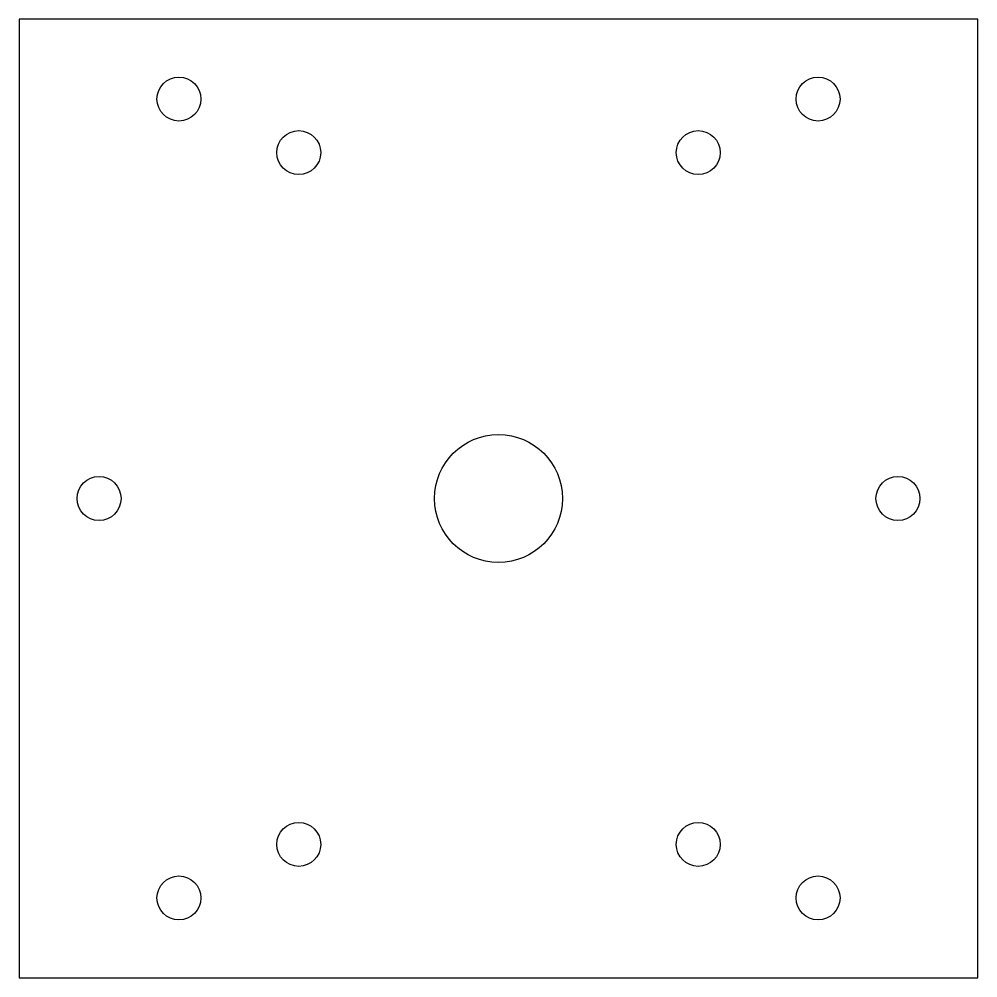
# Model space of a CAD drawing. Header units: metres. Extents: x -60 to 60, y -60 to 60.
import ezdxf

# ---------------------------------------------------------------- set-up
doc = ezdxf.new("R2010")
doc.units = ezdxf.units.M

msp = doc.modelspace()

# ---------------------------------------------------------------- linework, layer by layer
at = {"layer": 'CUT'}
msp.add_lwpolyline([(-60, -60), (60, -60), (60, 60), (-60, 60)], close=True, dxfattribs=at)
for centre, radius in [((-40, 50), 2.75), ((40, 50), 2.75), ((-25, 43.3), 2.75), ((25, 43.3), 2.75), ((0, 0), 8), ((-50, 0), 2.75), ((50, 0), 2.75), ((-25, -43.3), 2.75), ((25, -43.3), 2.75), ((-40, -50), 2.75), ((40, -50), 2.75)]:
    msp.add_circle(centre, radius, dxfattribs=at)

doc.saveas('drawing.dxf')
